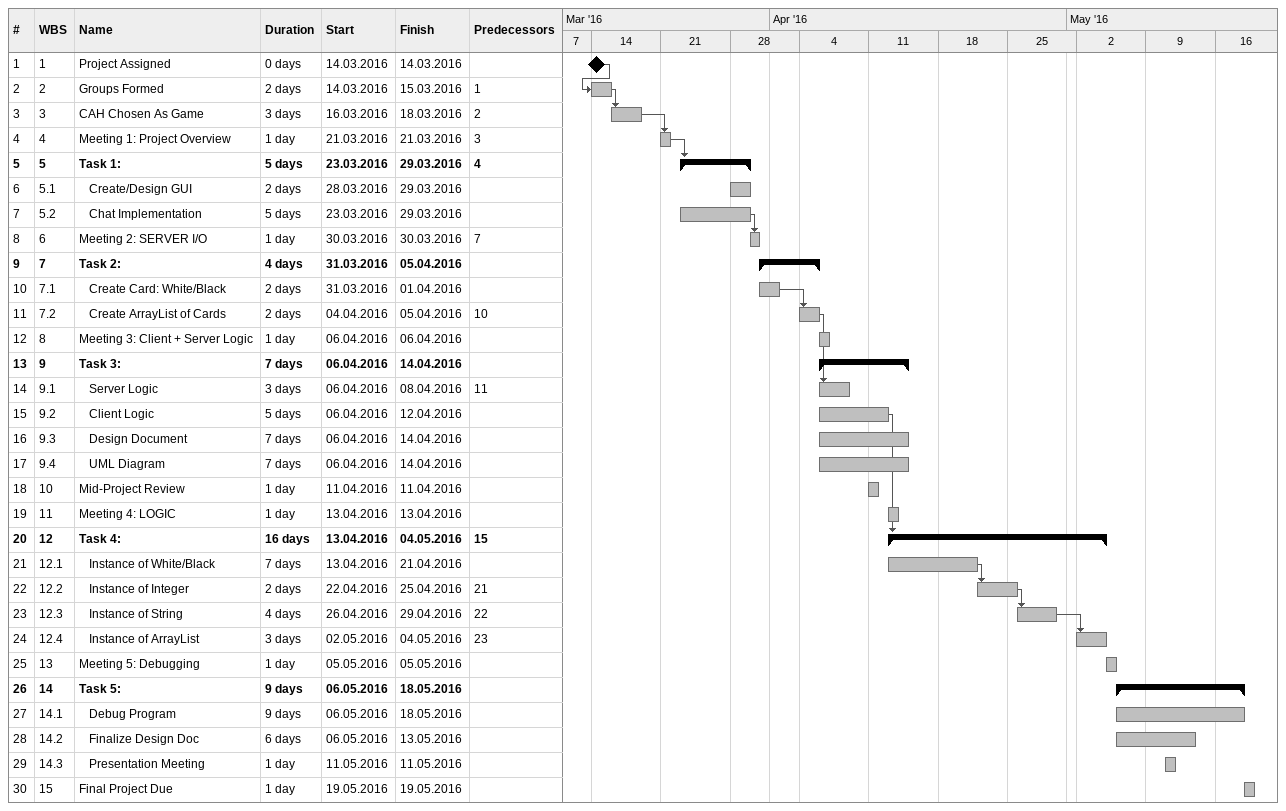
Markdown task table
| ID | WBS | Task | Duration | Start | Finish | Predecessors |
|---|---|---|---|---|---|---|
| 1 | 1 | Project Assigned | 0d | 2016-03-14 | 2016-03-14 |  |
| 2 | 2 | Groups Formed | 2d | 2016-03-14 | 2016-03-15 | 1 |
| 3 | 3 | CAH Chosen As Game | 3d | 2016-03-16 | 2016-03-18 | 2 |
| 4 | 4 | Meeting 1: Project Overview | 1d | 2016-03-21 | 2016-03-21 | 3 |
| 5 | 5 | **Task 1:** | 5d | 2016-03-23 | 2016-03-29 | 4 |
| 6 | 5.1 | Create/Design GUI | 2d | 2016-03-28 | 2016-03-29 |  |
| 7 | 5.2 | Chat Implementation | 5d | 2016-03-23 | 2016-03-29 |  |
| 8 | 6 | Meeting 2: SERVER I/O | 1d | 2016-03-30 | 2016-03-30 | 7 |
| 9 | 7 | **Task 2:** | 4d | 2016-03-31 | 2016-04-05 |  |
| 10 | 7.1 | Create Card: White/Black | 2d | 2016-03-31 | 2016-04-01 |  |
| 11 | 7.2 | Create ArrayList of Cards | 2d | 2016-04-04 | 2016-04-05 | 10 |
| 12 | 8 | Meeting 3: Client + Server Logic | 1d | 2016-04-06 | 2016-04-06 |  |
| 13 | 9 | **Task 3:** | 7d | 2016-04-06 | 2016-04-14 |  |
| 14 | 9.1 | Server Logic | 3d | 2016-04-06 | 2016-04-08 | 11 |
| 15 | 9.2 | Client Logic | 5d | 2016-04-06 | 2016-04-12 |  |
| 16 | 9.3 | Design Document | 7d | 2016-04-06 | 2016-04-14 |  |
| 17 | 9.4 | UML Diagram | 7d | 2016-04-06 | 2016-04-14 |  |
| 18 | 10 | Mid-Project Review | 1d | 2016-04-11 | 2016-04-11 |  |
| 19 | 11 | Meeting 4: LOGIC | 1d | 2016-04-13 | 2016-04-13 |  |
| 20 | 12 | **Task 4:** | 16d | 2016-04-13 | 2016-05-04 | 15 |
| 21 | 12.1 | Instance of White/Black | 7d | 2016-04-13 | 2016-04-21 |  |
| 22 | 12.2 | Instance of Integer | 2d | 2016-04-22 | 2016-04-25 | 21 |
| 23 | 12.3 | Instance of String | 4d | 2016-04-26 | 2016-04-29 | 22 |
| 24 | 12.4 | Instance of ArrayList | 3d | 2016-05-02 | 2016-05-04 | 23 |
| 25 | 13 | Meeting 5: Debugging | 1d | 2016-05-05 | 2016-05-05 |  |
| 26 | 14 | **Task 5:** | 9d | 2016-05-06 | 2016-05-18 |  |
| 27 | 14.1 | Debug Program | 9d | 2016-05-06 | 2016-05-18 |  |
| 28 | 14.2 | Finalize Design Doc | 6d | 2016-05-06 | 2016-05-13 |  |
| 29 | 14.3 | Presentation Meeting | 1d | 2016-05-11 | 2016-05-11 |  |
| 30 | 15 | Final Project Due | 1d | 2016-05-19 | 2016-05-19 |  |
